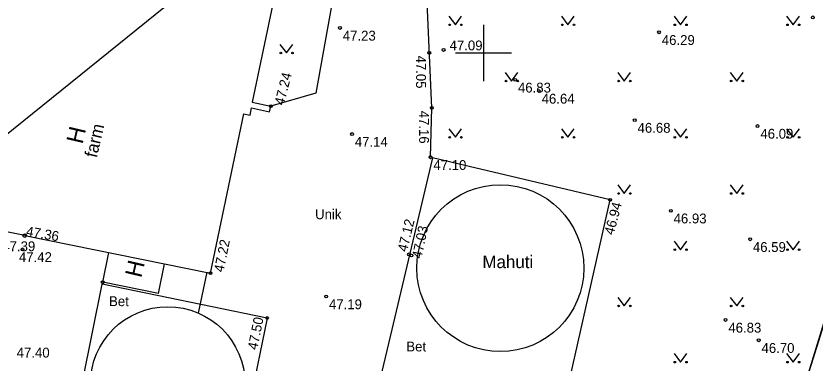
# Model space of a CAD drawing. Extents: x 638557 to 639813, y 6471274 to 6472682.
# Drawn here: x 639416.8 to 639473.6, y 6472027.9 to 6472052.6 of the extents above; entities that cross this region are included whole.
import ezdxf

# ---------------------------------------------------------------- set-up
doc = ezdxf.new("R2010")
doc.units = 0
for name, color, linetype in [('AED', 7, 'Continuous'), ('HALJASTUS', 7, 'Continuous'), ('HOONE', 7, 'Continuous'), ('KORGUS-EH2000', 7, 'Continuous'), ('MOOTPIIR', 7, 'Continuous'), ('RAJATIS', 7, 'Continuous'), ('TEE', 7, 'Continuous'), ('VORK', 7, 'Continuous')]:
    doc.layers.add(name, color=color, linetype=linetype)

msp = doc.modelspace()

# ---------------------------------------------------------------- linework, layer by layer
at = {"layer": 'AED'}
msp.add_line((639429.747, 6472031.49), (639430.355, 6472034.391), dxfattribs=at)
msp.add_lwpolyline([(639424.674, 6471957.369), (639424.985, 6471958.093), (639425.936, 6471959.844), (639427.958, 6471963.68), (639429.732, 6471971.228), (639432.061, 6471981.319), (639435.556, 6471995.527), (639437.597, 6472004.486), (639439.683, 6472013.245), (639445.704, 6472011.64), (639466.437, 6472006.052), (639473.826, 6472029.515), (639480.217, 6472050.069), (639481.693, 6472055.334), (639474.327, 6472056.985), (639464.98, 6472058.756), (639452.546, 6472061.085), (639446.334, 6472062.26)], dxfattribs=at)
at = {"layer": 'HALJASTUS'}
for p, q in [((639447.537, 6472052.607), (639448, 6472052)), ((639448, 6472052), (639448.446, 6472052.607)), ((639455.537, 6472052.607), (639456, 6472052)), ((639456, 6472052), (639456.446, 6472052.607)), ((639463.537, 6472052.607), (639464, 6472052)), ((639464, 6472052), (639464.446, 6472052.607)), ((639471.537, 6472052.607), (639472, 6472052)), ((639472, 6472052), (639472.446, 6472052.607)), ((639435.537, 6472050.607), (639436, 6472050)), ((639436, 6472050), (639436.446, 6472050.607)), ((639451.537, 6472048.607), (639452, 6472048)), ((639452, 6472048), (639452.446, 6472048.607)), ((639459.537, 6472048.607), (639460, 6472048)), ((639460, 6472048), (639460.446, 6472048.607)), ((639467.537, 6472048.607), (639468, 6472048)), ((639468, 6472048), (639468.446, 6472048.607)), ((639447.537, 6472044.607), (639448, 6472044)), ((639448, 6472044), (639448.446, 6472044.607)), ((639455.537, 6472044.607), (639456, 6472044)), ((639456, 6472044), (639456.446, 6472044.607)), ((639463.537, 6472044.607), (639464, 6472044)), ((639464, 6472044), (639464.446, 6472044.607)), ((639471.537, 6472044.607), (639472, 6472044)), ((639472, 6472044), (639472.446, 6472044.607)), ((639459.537, 6472040.607), (639460, 6472040)), ((639460, 6472040), (639460.446, 6472040.607)), ((639467.537, 6472040.607), (639468, 6472040)), ((639468, 6472040), (639468.446, 6472040.607)), ((639463.537, 6472036.607), (639464, 6472036)), ((639464, 6472036), (639464.446, 6472036.607)), ((639471.537, 6472036.607), (639472, 6472036)), ((639472, 6472036), (639472.446, 6472036.607)), ((639459.537, 6472032.607), (639460, 6472032)), ((639460, 6472032), (639460.446, 6472032.607)), ((639467.537, 6472032.607), (639468, 6472032)), ((639468, 6472032), (639468.446, 6472032.607)), ((639463.537, 6472028.607), (639464, 6472028)), ((639464, 6472028), (639464.446, 6472028.607)), ((639471.537, 6472028.607), (639472, 6472028)), ((639472, 6472028), (639472.446, 6472028.607))]:
    msp.add_line(p, q, dxfattribs=at)
for centre in [(639447.599, 6472052), (639448.428, 6472052), (639455.599, 6472052), (639456.428, 6472052), (639463.599, 6472052), (639464.428, 6472052), (639471.599, 6472052), (639472.428, 6472052), (639435.599, 6472050), (639436.428, 6472050), (639451.599, 6472048), (639452.428, 6472048), (639459.599, 6472048), (639460.428, 6472048), (639467.599, 6472048), (639468.428, 6472048), (639447.599, 6472044), (639448.428, 6472044), (639455.599, 6472044), (639456.428, 6472044), (639463.599, 6472044), (639464.428, 6472044), (639471.599, 6472044), (639472.428, 6472044), (639459.599, 6472040), (639460.428, 6472040), (639467.599, 6472040), (639468.428, 6472040), (639463.599, 6472036), (639464.428, 6472036), (639471.599, 6472036), (639472.428, 6472036), (639459.599, 6472032), (639460.428, 6472032), (639467.599, 6472032), (639468.428, 6472032), (639463.599, 6472028), (639464.428, 6472028), (639471.599, 6472028), (639472.428, 6472028)]:
    msp.add_circle(centre, 0.055, dxfattribs=at)
at = {"layer": 'HOONE'}
for p, q in [((639438.014, 6472067.727), (639433.564, 6472046.494)), ((639433.564, 6472046.494), (639434.885, 6472046.217)), ((639433.41, 6472045.568), (639433.519, 6472046.084)), ((639433.519, 6472046.084), (639434.801, 6472045.816)), ((639434.801, 6472045.816), (639434.885, 6472046.217)), ((639417.4, 6472037.005), (639430.597, 6472034.338)), ((639422.94, 6472033.68), (639423.368, 6472035.799)), ((639426.911, 6472032.882), (639427.338, 6472034.997)), ((639426.911, 6472032.882), (639422.94, 6472033.68))]:
    msp.add_line(p, q, dxfattribs=at)
for points in [[(639417.4, 6472037.005), (639409.203, 6472038.644), (639410.437, 6472044.572), (639411.55, 6472049.956)], [(639430.597, 6472034.338), (639432.97, 6472045.66), (639433.41, 6472045.568)]]:
    msp.add_lwpolyline(points, dxfattribs=at)
at = {"layer": 'KORGUS-EH2000'}
for centre, radius in [((639473.397, 6472052.528), 0.1), ((639439.801, 6472051.777), 0.1), ((639462.471, 6472051.469), 0.1), ((639446.15, 6472050.009), 0.1), ((639447.167, 6472050.209), 0.1), ((639452.249, 6472048.083), 0.1), ((639453.931, 6472047.291), 0.1), ((639434.885, 6472046.217), 0.1), ((639446.326, 6472046.089), 0.1), ((639460.747, 6472045.221), 0.1), ((639469.476, 6472044.799), 0.1), ((639440.657, 6472044.227), 0.1), ((639446.24, 6472042.575), 0.1), ((639459.003, 6472039.548), 0.1), ((639463.309, 6472038.772), 0.1), ((639417.4, 6472037.005), 0.125), ((639468.943, 6472036.74), 0.1), ((639417.245, 6472036.023), 0.1), ((639444.707, 6472035.67), 0.1), ((639444.874, 6472035.593), 0.1), ((639430.597, 6472034.338), 0.1), ((639422.94, 6472033.68), 0.1), ((639438.817, 6472032.67), 0.1), ((639434.623, 6472031.142), 0.1), ((639467.2, 6472031.001), 0.1), ((639469.556, 6472029.558), 0.1)]:
    msp.add_circle(centre, radius, dxfattribs=at)
at = {"layer": 'MOOTPIIR'}
msp.add_lwpolyline([(639409.203, 6472038.644), (639440.175, 6472063.673), (639481.693, 6472055.334), (639463.627, 6471996.364), (639456.307, 6471991.217), (639444.923, 6471980.589), (639432.198, 6471963.097), (639402.031, 6471972.638), (639391.606, 6472006.925)], close=True, dxfattribs=at)
at = {"layer": 'RAJATIS'}
for p in [(639420.501, 6472021.771), (639434.623, 6472031.142)]:
    msp.add_line(p, (639422.912, 6472033.541), dxfattribs=at)
for points in [[(639453.105, 6472014.153), (639456.14, 6472026.805), (639459.003, 6472039.548), (639446.377, 6472042.542), (639443.364, 6472029.835), (639440.362, 6472017.175)], [(639434.623, 6472031.142), (639432.212, 6472019.372), (639420.501, 6472021.771)]]:
    msp.add_lwpolyline(points, dxfattribs=at)
for centre, radius in [((639451.198, 6472034.688), 5.934), ((639427.562, 6472026.457), 5.488)]:
    msp.add_circle(centre, radius, dxfattribs=at)
at = {"layer": 'TEE'}
msp.add_lwpolyline([(639446.24, 6472042.575), (639446.326, 6472046.089), (639445.847, 6472056.83), (639445.62, 6472061.921), (639440.896, 6472062.885), (639438.075, 6472047.136), (639434.885, 6472046.217)], dxfattribs=at)
at = {"layer": 'VORK'}
for p, q in [((639450, 6472052), (639450, 6472048)), ((639448, 6472050), (639452, 6472050))]:
    msp.add_line(p, q, dxfattribs=at)

# ---------------------------------------------------------------- texts
at = {"layer": 'HOONE'}
for s, height, rotation, p in [('farm', 0.9, 77, (639422.52, 6472042.496)), ('H', 1.2, 76.8057, (639421.506, 6472043.466)), ('H', 1.2, 76.8057, (639425.678, 6472033.952))]:
    msp.add_text(s, height=height, rotation=rotation, dxfattribs=at).set_placement(p)
at = {"layer": 'KORGUS-EH2000'}
for s, p in [('47.23', (639440.001, 6472050.877)), ('46.29', (639462.671, 6472050.569)), ('47.09', (639447.589, 6472050.183)), ('46.83', (639452.449, 6472047.183)), ('46.64', (639454.131, 6472046.391)), ('46.68', (639460.947, 6472044.321)), ('46.09', (639469.676, 6472043.899)), ('47.14', (639440.857, 6472043.327)), ('47.10', (639446.44, 6472041.675)), ('46.93', (639463.509, 6472037.872)), ('47.39', (639415.805, 6472035.896)), ('46.59', (639469.143, 6472035.84)), ('47.42', (639416.986, 6472035.123)), ('47.19', (639439.017, 6472031.77)), ('46.83', (639467.4, 6472030.101)), ('47.40', (639416.826, 6472028.329)), ('46.70', (639469.756, 6472028.658))]:
    msp.add_text(s, height=0.7, dxfattribs=at).set_placement(p)
for s, rotation, p in [('47.05', 270, (639445.21, 6472049.811)), ('47.24', 75.8686, (639435.809, 6472046.233)), ('47.16', 270, (639445.426, 6472045.889)), ('46.94', 75.1873, (639459.243, 6472037.008)), ('47.12', 76.3932, (639444.558, 6472035.805)), ('47.36', 350.457, (639417.457, 6472036.985)), ('47.03', 78.322, (639445.593, 6472035.328)), ('47.22', 78.5164, (639431.519, 6472034.355)), ('47.50', 78.6045, (639433.917, 6472028.832))]:
    msp.add_text(s, height=0.7, rotation=rotation, dxfattribs=at).set_placement(p)
at = {"layer": 'RAJATIS'}
msp.add_text('Mahuti', height=0.9, dxfattribs=at).set_placement((639449.922, 6472034.688))
at = {"layer": 'TEE'}
for s, p in [('Unik', (639438.034, 6472038.172)), ('Bet', (639423.392, 6472031.985)), ('Bet', (639444.516, 6472028.765))]:
    msp.add_text(s, height=0.7, dxfattribs=at).set_placement(p)

doc.saveas('drawing.dxf')
